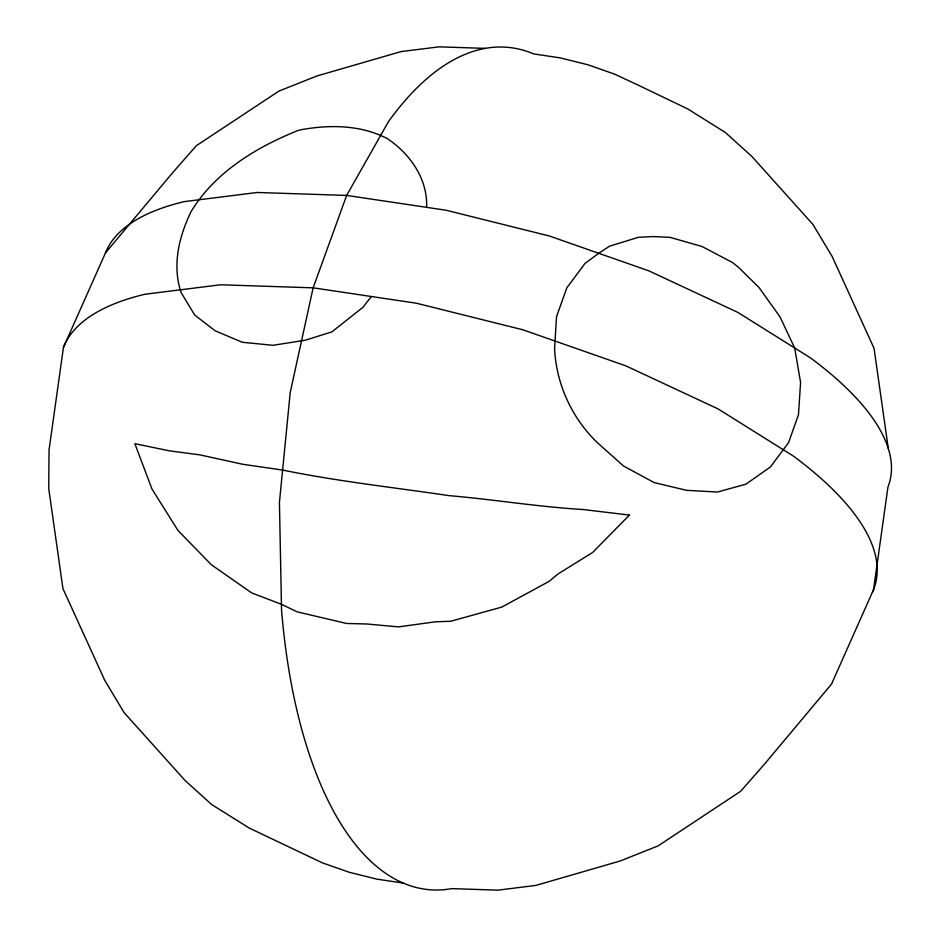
<?xml version="1.0" encoding="UTF-8"?>
<svg xmlns="http://www.w3.org/2000/svg" width="937" height="937" viewBox="0 0 937 937"><rect width="100%" height="100%" fill="white"/><g stroke="black" fill="none" stroke-linecap="round" stroke-linejoin="round"><path stroke-width="1.41" d="M485.225 48.373L438.961 46.85L401.13 51.582L316.8 76.014L278.898 91.112L196.383 145.68L172.221 173.193L105.459 252.931L63.447 347.369L49.029 450.053L48.747 488.704L62.943 588.659L104.792 680.414L124.117 712.624L185.081 780.509L211.621 804.496L249.242 828.062L322.445 862.883L349.103 872.23L376.721 879.117L403.414 883.099M426.604 207.335C427.834 179.096 410.172 153.961 387.403 138.641C360.804 124.797 329.742 124.492 300.824 129.774L297.603 130.641C256.106 147.367 214.854 172.314 191.183 211.469C178.955 236.557 171.94 265.323 181.122 292.567L194.709 315.031L215.182 330.808L242.238 342.263L272.972 345.308L305.427 340.19L331.85 331.897L362.935 307.324L371.368 296.502M888.253 448.296L874.057 348.341L832.208 256.586L812.883 224.376L751.919 156.491L725.379 132.504L687.758 108.938L638.425 85.255L614.555 74.117L587.897 64.77L560.279 57.883L533.586 53.901A422.997 186.44 -84.6 0 0 388.457 121.634L346.643 195.423L313.134 287.835L290.212 392.544L279.437 502.443L281.545 610.022A422.997 186.44 -84.6 0 0 451.775 888.627L498.039 890.15L535.87 885.418L620.2 860.986L658.102 845.888L740.617 791.32L764.779 763.807L831.541 684.069L873.553 589.631L887.971 486.947A408.579 143.338 16 0 0 810.575 357.957L737.899 312.431L648.791 270.828L549.316 235.983L446.258 210.263L346.643 195.423L257.253 192.483L184.179 201.631A408.579 143.338 16 0 0 105.459 252.931M872.523 592.102A422.997 148.397 16 0 0 793.428 456.096L718.187 408.965L625.939 365.898L522.951 329.812L416.262 303.19L313.134 287.835L220.582 284.778L144.942 294.253A422.997 148.397 16 0 0 63.447 347.369M556.531 316.683L554.587 348.564A136.544 131.285 52.2 0 0 596.799 442.159L623.503 465.994L654.061 482.543L686.54 490.32L717.437 492.042L746.016 484.148L770.401 466.954L788.509 442.744L798.476 414.728L800.585 382.425L794.681 348.002L779.994 316.823L758.935 287.425L738.602 267.408L732.617 262.583L701.907 246.443L669.943 237.342L653.23 236.569L638.39 237.295L609.39 246.244L598.72 253.295L585.004 263.426L566.815 287.858L556.531 316.683M629.43 515.069L592.524 552.561L558.311 573.772L548.859 581.502L501.834 607.071L450.779 621.254L435.459 621.805L398.459 626.888L366.941 623.995L346.561 623.468L297.017 611.802L281.44 604.271L251.725 592.934L211.34 564.73L177.936 530.424L151.946 488.938L134.858 443.681L169.339 450.814L199.909 454.878L242.8 464.295L282.611 470.058C337.648 481.372 393.505 487.392 449.034 495.638C493.787 499.468 538.248 506.882 583.119 509.517L629.43 515.069"/></g></svg>
